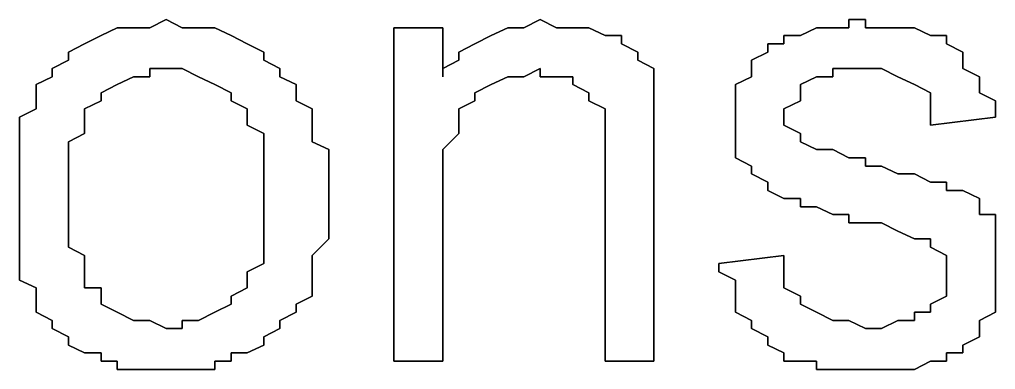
# Model space of a CAD drawing. Header units: metres. Extents: x 2.9 to 42.8, y 1.7 to 28.7.
# Drawn here: x 38.0788 to 38.2905, y 15.404 to 15.4799 of the extents above; entities that cross this region are included whole.
import ezdxf

# ---------------------------------------------------------------- set-up
doc = ezdxf.new("R2010")
doc.units = ezdxf.units.M
doc.layers.add('GRIS', color=8, linetype='Continuous')

msp = doc.modelspace()

# ---------------------------------------------------------------- linework, layer by layer
at = {"layer": 'GRIS', "lineweight": -3}
for points in [[(38.1106, 15.4799), (38.1071, 15.4781), (38.1106, 15.4799)], [(38.1141, 15.4781), (38.1106, 15.4799), (38.1141, 15.4781)], [(38.1917, 15.4799), (38.1882, 15.4781), (38.1917, 15.4799)], [(38.1953, 15.4781), (38.1917, 15.4799), (38.1953, 15.4781)], [(38.2623, 15.4799), (38.2587, 15.4799), (38.2623, 15.4799)], [(38.2587, 15.4799), (38.2587, 15.4781), (38.2587, 15.4799)], [(38.2623, 15.4781), (38.2623, 15.4799), (38.2623, 15.4781)], [(38.1, 15.4781), (38.0965, 15.4764), (38.1, 15.4781)], [(38.1035, 15.4781), (38.1, 15.4781), (38.1035, 15.4781)], [(38.1071, 15.4781), (38.1035, 15.4781), (38.1071, 15.4781)], [(38.1176, 15.4781), (38.1141, 15.4781), (38.1176, 15.4781)], [(38.1212, 15.4781), (38.1176, 15.4781), (38.1212, 15.4781)], [(38.1247, 15.4764), (38.1212, 15.4781), (38.1247, 15.4764)], [(38.1706, 15.4781), (38.16, 15.4781), (38.1706, 15.4781)], [(38.16, 15.4781), (38.16, 15.4058), (38.16, 15.4781)], [(38.1706, 15.4675), (38.1706, 15.4781), (38.1706, 15.4675)], [(38.1847, 15.4781), (38.1811, 15.4764), (38.1847, 15.4781)], [(38.1882, 15.4781), (38.1847, 15.4781), (38.1882, 15.4781)], [(38.1988, 15.4781), (38.1953, 15.4781), (38.1988, 15.4781)], [(38.2023, 15.4781), (38.1988, 15.4781), (38.2023, 15.4781)], [(38.2058, 15.4764), (38.2023, 15.4781), (38.2058, 15.4764)], [(38.2517, 15.4781), (38.2482, 15.4764), (38.2517, 15.4781)], [(38.2552, 15.4781), (38.2517, 15.4781), (38.2552, 15.4781)], [(38.2587, 15.4781), (38.2552, 15.4781), (38.2587, 15.4781)], [(38.2658, 15.4781), (38.2623, 15.4781), (38.2658, 15.4781)], [(38.2693, 15.4781), (38.2658, 15.4781), (38.2693, 15.4781)], [(38.2729, 15.4781), (38.2693, 15.4781), (38.2729, 15.4781)], [(38.2764, 15.4764), (38.2729, 15.4781), (38.2764, 15.4764)], [(38.0965, 15.4764), (38.0929, 15.4746), (38.0965, 15.4764)], [(38.1282, 15.4746), (38.1247, 15.4764), (38.1282, 15.4746)], [(38.1811, 15.4764), (38.1776, 15.4746), (38.1811, 15.4764)], [(38.2094, 15.4764), (38.2058, 15.4764), (38.2094, 15.4764)], [(38.2094, 15.4746), (38.2094, 15.4764), (38.2094, 15.4746)], [(38.2482, 15.4764), (38.2446, 15.4764), (38.2482, 15.4764)], [(38.2446, 15.4764), (38.2446, 15.4746), (38.2446, 15.4764)], [(38.2799, 15.4764), (38.2764, 15.4764), (38.2799, 15.4764)], [(38.2799, 15.4746), (38.2799, 15.4764), (38.2799, 15.4746)], [(38.0929, 15.4746), (38.0894, 15.4728), (38.0929, 15.4746)], [(38.1318, 15.4728), (38.1282, 15.4746), (38.1318, 15.4728)], [(38.1776, 15.4746), (38.1741, 15.4728), (38.1776, 15.4746)], [(38.2129, 15.4728), (38.2094, 15.4746), (38.2129, 15.4728)], [(38.2446, 15.4746), (38.2411, 15.4746), (38.2446, 15.4746)], [(38.2411, 15.4746), (38.2411, 15.4728), (38.2411, 15.4746)], [(38.2834, 15.4728), (38.2799, 15.4746), (38.2834, 15.4728)], [(38.0894, 15.4711), (38.0859, 15.4693), (38.0894, 15.4711)], [(38.0894, 15.4728), (38.0894, 15.4711), (38.0894, 15.4728)], [(38.1318, 15.4711), (38.1318, 15.4728), (38.1318, 15.4711)], [(38.1353, 15.4693), (38.1318, 15.4711), (38.1353, 15.4693)], [(38.1741, 15.4711), (38.1706, 15.4693), (38.1741, 15.4711)], [(38.1741, 15.4728), (38.1741, 15.4711), (38.1741, 15.4728)], [(38.2129, 15.4711), (38.2129, 15.4728), (38.2129, 15.4711)], [(38.2164, 15.4693), (38.2129, 15.4711), (38.2164, 15.4693)], [(38.2411, 15.4728), (38.2376, 15.4711), (38.2411, 15.4728)], [(38.2376, 15.4711), (38.2376, 15.4693), (38.2376, 15.4711)], [(38.2834, 15.4711), (38.2834, 15.4728), (38.2834, 15.4711)], [(38.2834, 15.4693), (38.2834, 15.4711), (38.2834, 15.4693)], [(38.0859, 15.4693), (38.0859, 15.4675), (38.0859, 15.4693)], [(38.1071, 15.4675), (38.1071, 15.4693), (38.1071, 15.4675)], [(38.1071, 15.4693), (38.1106, 15.4693), (38.1071, 15.4693)], [(38.1106, 15.4693), (38.1141, 15.4693), (38.1106, 15.4693)], [(38.1141, 15.4693), (38.1176, 15.4675), (38.1141, 15.4693)], [(38.1353, 15.4675), (38.1353, 15.4693), (38.1353, 15.4675)], [(38.1706, 15.4693), (38.1706, 15.4675), (38.1706, 15.4693)], [(38.1882, 15.4675), (38.1917, 15.4693), (38.1882, 15.4675)], [(38.1917, 15.4693), (38.1917, 15.4675), (38.1917, 15.4693)], [(38.2164, 15.4658), (38.2164, 15.4693), (38.2164, 15.4658)], [(38.2376, 15.4693), (38.2376, 15.4675), (38.2376, 15.4693)], [(38.2552, 15.4675), (38.2552, 15.4693), (38.2552, 15.4675)], [(38.2552, 15.4693), (38.2587, 15.4693), (38.2552, 15.4693)], [(38.2587, 15.4693), (38.2623, 15.4693), (38.2587, 15.4693)], [(38.2623, 15.4693), (38.2658, 15.4693), (38.2623, 15.4693)], [(38.2658, 15.4693), (38.2693, 15.4675), (38.2658, 15.4693)], [(38.287, 15.4675), (38.2834, 15.4693), (38.287, 15.4675)], [(38.0859, 15.4675), (38.0824, 15.4658), (38.0859, 15.4675)], [(38.1, 15.4658), (38.1035, 15.4675), (38.1, 15.4658)], [(38.1035, 15.4675), (38.1071, 15.4675), (38.1035, 15.4675)], [(38.1176, 15.4675), (38.1212, 15.4658), (38.1176, 15.4675)], [(38.1388, 15.4658), (38.1353, 15.4675), (38.1388, 15.4658)], [(38.1811, 15.4658), (38.1847, 15.4675), (38.1811, 15.4658)], [(38.1847, 15.4675), (38.1882, 15.4675), (38.1847, 15.4675)], [(38.1917, 15.4675), (38.1953, 15.4675), (38.1917, 15.4675)], [(38.1953, 15.4675), (38.1988, 15.4675), (38.1953, 15.4675)], [(38.1988, 15.4675), (38.1988, 15.4658), (38.1988, 15.4675)], [(38.2376, 15.4675), (38.2341, 15.4658), (38.2376, 15.4675)], [(38.2482, 15.4658), (38.2517, 15.4675), (38.2482, 15.4658)], [(38.2517, 15.4675), (38.2552, 15.4675), (38.2517, 15.4675)], [(38.2693, 15.4675), (38.2729, 15.4658), (38.2693, 15.4675)], [(38.287, 15.4658), (38.287, 15.4675), (38.287, 15.4658)], [(38.0824, 15.4658), (38.0824, 15.464), (38.0824, 15.4658)], [(38.0965, 15.464), (38.1, 15.4658), (38.0965, 15.464)], [(38.1212, 15.4658), (38.1247, 15.464), (38.1212, 15.4658)], [(38.1388, 15.464), (38.1388, 15.4658), (38.1388, 15.464)], [(38.1776, 15.464), (38.1811, 15.4658), (38.1776, 15.464)], [(38.1988, 15.4658), (38.2023, 15.464), (38.1988, 15.4658)], [(38.2164, 15.464), (38.2164, 15.4658), (38.2164, 15.464)], [(38.2341, 15.4658), (38.2341, 15.4623), (38.2341, 15.4658)], [(38.2482, 15.464), (38.2482, 15.4658), (38.2482, 15.464)], [(38.2729, 15.4658), (38.2764, 15.464), (38.2729, 15.4658)], [(38.287, 15.464), (38.287, 15.4658), (38.287, 15.464)], [(38.0824, 15.464), (38.0824, 15.4623), (38.0824, 15.464)], [(38.0965, 15.4623), (38.0965, 15.464), (38.0965, 15.4623)], [(38.1247, 15.464), (38.1247, 15.4623), (38.1247, 15.464)], [(38.1388, 15.4623), (38.1388, 15.464), (38.1388, 15.4623)], [(38.1776, 15.4623), (38.1776, 15.464), (38.1776, 15.4623)], [(38.2023, 15.464), (38.2023, 15.4623), (38.2023, 15.464)], [(38.2164, 15.4623), (38.2164, 15.464), (38.2164, 15.4623)], [(38.2482, 15.4623), (38.2482, 15.464), (38.2482, 15.4623)], [(38.2764, 15.464), (38.2764, 15.4623), (38.2764, 15.464)], [(38.2905, 15.4623), (38.287, 15.464), (38.2905, 15.4623)], [(38.0824, 15.4605), (38.0788, 15.4587), (38.0824, 15.4605)], [(38.0824, 15.4623), (38.0824, 15.4605), (38.0824, 15.4623)], [(38.0929, 15.4605), (38.0965, 15.4623), (38.0929, 15.4605)], [(38.0929, 15.4587), (38.0929, 15.4605), (38.0929, 15.4587)], [(38.1247, 15.4623), (38.1282, 15.4605), (38.1247, 15.4623)], [(38.1282, 15.4605), (38.1282, 15.4587), (38.1282, 15.4605)], [(38.1423, 15.4605), (38.1388, 15.4623), (38.1423, 15.4605)], [(38.1423, 15.4587), (38.1423, 15.4605), (38.1423, 15.4587)], [(38.1741, 15.4605), (38.1776, 15.4623), (38.1741, 15.4605)], [(38.1741, 15.4587), (38.1741, 15.4605), (38.1741, 15.4587)], [(38.2023, 15.4623), (38.2058, 15.4605), (38.2023, 15.4623)], [(38.2058, 15.4605), (38.2058, 15.4587), (38.2058, 15.4605)], [(38.2164, 15.4605), (38.2164, 15.4623), (38.2164, 15.4605)], [(38.2164, 15.4587), (38.2164, 15.4605), (38.2164, 15.4587)], [(38.2341, 15.4623), (38.2341, 15.4605), (38.2341, 15.4623)], [(38.2341, 15.4605), (38.2341, 15.4587), (38.2341, 15.4605)], [(38.2446, 15.4605), (38.2482, 15.4623), (38.2446, 15.4605)], [(38.2446, 15.457), (38.2446, 15.4605), (38.2446, 15.457)], [(38.2764, 15.4623), (38.2764, 15.4587), (38.2764, 15.4623)], [(38.2905, 15.4587), (38.2905, 15.4623), (38.2905, 15.4587)], [(38.0788, 15.4587), (38.0788, 15.457), (38.0788, 15.4587)], [(38.0929, 15.457), (38.0929, 15.4587), (38.0929, 15.457)], [(38.1282, 15.4587), (38.1282, 15.457), (38.1282, 15.4587)], [(38.1423, 15.4552), (38.1423, 15.4587), (38.1423, 15.4552)], [(38.1741, 15.457), (38.1741, 15.4587), (38.1741, 15.457)], [(38.2058, 15.4587), (38.2058, 15.457), (38.2058, 15.4587)], [(38.2164, 15.4552), (38.2164, 15.4587), (38.2164, 15.4552)], [(38.2341, 15.4587), (38.2341, 15.457), (38.2341, 15.4587)], [(38.2764, 15.4587), (38.2764, 15.457), (38.2764, 15.4587)], [(38.2764, 15.457), (38.2905, 15.4587), (38.2764, 15.457)], [(38.0788, 15.457), (38.0788, 15.4534), (38.0788, 15.457)], [(38.0929, 15.4552), (38.0929, 15.457), (38.0929, 15.4552)], [(38.1282, 15.457), (38.1318, 15.4552), (38.1282, 15.457)], [(38.1741, 15.4552), (38.1741, 15.457), (38.1741, 15.4552)], [(38.2058, 15.457), (38.2058, 15.4552), (38.2058, 15.457)], [(38.2341, 15.457), (38.2341, 15.4552), (38.2341, 15.457)], [(38.2482, 15.4552), (38.2446, 15.457), (38.2482, 15.4552)], [(38.0894, 15.4534), (38.0929, 15.4552), (38.0894, 15.4534)], [(38.1318, 15.4552), (38.1318, 15.4517), (38.1318, 15.4552)], [(38.1423, 15.4534), (38.1423, 15.4552), (38.1423, 15.4534)], [(38.1706, 15.4517), (38.1741, 15.4552), (38.1706, 15.4517)], [(38.2058, 15.4552), (38.2058, 15.4517), (38.2058, 15.4552)], [(38.2164, 15.4534), (38.2164, 15.4552), (38.2164, 15.4534)], [(38.2341, 15.4552), (38.2341, 15.4534), (38.2341, 15.4552)], [(38.2482, 15.4534), (38.2482, 15.4552), (38.2482, 15.4534)], [(38.0788, 15.4534), (38.0788, 15.4517), (38.0788, 15.4534)], [(38.0894, 15.4499), (38.0894, 15.4534), (38.0894, 15.4499)], [(38.1459, 15.4517), (38.1423, 15.4534), (38.1459, 15.4517)], [(38.2164, 15.4499), (38.2164, 15.4534), (38.2164, 15.4499)], [(38.2341, 15.4534), (38.2341, 15.4499), (38.2341, 15.4534)], [(38.2517, 15.4517), (38.2482, 15.4534), (38.2517, 15.4517)], [(38.0788, 15.4517), (38.0788, 15.4499), (38.0788, 15.4517)], [(38.0788, 15.4499), (38.0788, 15.4464), (38.0788, 15.4499)], [(38.0894, 15.4481), (38.0894, 15.4499), (38.0894, 15.4481)], [(38.1318, 15.4517), (38.1318, 15.4499), (38.1318, 15.4517)], [(38.1318, 15.4499), (38.1318, 15.4464), (38.1318, 15.4499)], [(38.1459, 15.4481), (38.1459, 15.4517), (38.1459, 15.4481)], [(38.1706, 15.4499), (38.1706, 15.4517), (38.1706, 15.4499)], [(38.1706, 15.4464), (38.1706, 15.4499), (38.1706, 15.4464)], [(38.2058, 15.4517), (38.2058, 15.4499), (38.2058, 15.4517)], [(38.2058, 15.4499), (38.2058, 15.4058), (38.2058, 15.4499)], [(38.2164, 15.4058), (38.2164, 15.4499), (38.2164, 15.4058)], [(38.2341, 15.4499), (38.2376, 15.4481), (38.2341, 15.4499)], [(38.2552, 15.4517), (38.2517, 15.4517), (38.2552, 15.4517)], [(38.2587, 15.4499), (38.2552, 15.4517), (38.2587, 15.4499)], [(38.2623, 15.4499), (38.2587, 15.4499), (38.2623, 15.4499)], [(38.2623, 15.4481), (38.2623, 15.4499), (38.2623, 15.4481)], [(38.0894, 15.4446), (38.0894, 15.4481), (38.0894, 15.4446)], [(38.1459, 15.4464), (38.1459, 15.4481), (38.1459, 15.4464)], [(38.2376, 15.4481), (38.2376, 15.4464), (38.2376, 15.4481)], [(38.2658, 15.4481), (38.2623, 15.4481), (38.2658, 15.4481)], [(38.2693, 15.4464), (38.2658, 15.4481), (38.2693, 15.4464)], [(38.0788, 15.4464), (38.0788, 15.4446), (38.0788, 15.4464)], [(38.1318, 15.4464), (38.1318, 15.4446), (38.1318, 15.4464)], [(38.1459, 15.4428), (38.1459, 15.4464), (38.1459, 15.4428)], [(38.1706, 15.4446), (38.1706, 15.4464), (38.1706, 15.4446)], [(38.2376, 15.4464), (38.2411, 15.4446), (38.2376, 15.4464)], [(38.2729, 15.4464), (38.2693, 15.4464), (38.2729, 15.4464)], [(38.2764, 15.4446), (38.2729, 15.4464), (38.2764, 15.4446)], [(38.0788, 15.4446), (38.0788, 15.4411), (38.0788, 15.4446)], [(38.0894, 15.4428), (38.0894, 15.4446), (38.0894, 15.4428)], [(38.1318, 15.4446), (38.1318, 15.4411), (38.1318, 15.4446)], [(38.1706, 15.4058), (38.1706, 15.4446), (38.1706, 15.4058)], [(38.2411, 15.4446), (38.2411, 15.4428), (38.2411, 15.4446)], [(38.2799, 15.4446), (38.2764, 15.4446), (38.2799, 15.4446)], [(38.2799, 15.4428), (38.2799, 15.4446), (38.2799, 15.4428)], [(38.0894, 15.4411), (38.0894, 15.4428), (38.0894, 15.4411)], [(38.1459, 15.4393), (38.1459, 15.4428), (38.1459, 15.4393)], [(38.2411, 15.4428), (38.2446, 15.4411), (38.2411, 15.4428)], [(38.2834, 15.4428), (38.2799, 15.4428), (38.2834, 15.4428)], [(38.287, 15.4411), (38.2834, 15.4428), (38.287, 15.4411)], [(38.0788, 15.4411), (38.0788, 15.4393), (38.0788, 15.4411)], [(38.0788, 15.4393), (38.0788, 15.4358), (38.0788, 15.4393)], [(38.0894, 15.4376), (38.0894, 15.4411), (38.0894, 15.4376)], [(38.1318, 15.4411), (38.1318, 15.4376), (38.1318, 15.4411)], [(38.1459, 15.4358), (38.1459, 15.4393), (38.1459, 15.4358)], [(38.2446, 15.4411), (38.2482, 15.4411), (38.2446, 15.4411)], [(38.2482, 15.4411), (38.2482, 15.4393), (38.2482, 15.4411)], [(38.2482, 15.4393), (38.2517, 15.4393), (38.2482, 15.4393)], [(38.2517, 15.4393), (38.2552, 15.4376), (38.2517, 15.4393)], [(38.287, 15.4393), (38.287, 15.4411), (38.287, 15.4393)], [(38.287, 15.4376), (38.287, 15.4393), (38.287, 15.4376)], [(38.0894, 15.4358), (38.0894, 15.4376), (38.0894, 15.4358)], [(38.1318, 15.4376), (38.1318, 15.434), (38.1318, 15.4376)], [(38.2552, 15.4376), (38.2587, 15.4376), (38.2552, 15.4376)], [(38.2587, 15.4376), (38.2587, 15.4358), (38.2587, 15.4376)], [(38.2905, 15.4376), (38.287, 15.4376), (38.2905, 15.4376)], [(38.2905, 15.434), (38.2905, 15.4376), (38.2905, 15.434)], [(38.0788, 15.4358), (38.0788, 15.434), (38.0788, 15.4358)], [(38.0894, 15.4323), (38.0894, 15.4358), (38.0894, 15.4323)], [(38.1459, 15.434), (38.1459, 15.4358), (38.1459, 15.434)], [(38.2587, 15.4358), (38.2623, 15.4358), (38.2587, 15.4358)], [(38.2623, 15.4358), (38.2658, 15.4358), (38.2623, 15.4358)], [(38.2658, 15.4358), (38.2693, 15.434), (38.2658, 15.4358)], [(38.0788, 15.434), (38.0788, 15.4305), (38.0788, 15.434)], [(38.1318, 15.434), (38.1318, 15.4323), (38.1318, 15.434)], [(38.1459, 15.4323), (38.1459, 15.434), (38.1459, 15.4323)], [(38.2693, 15.434), (38.2729, 15.4323), (38.2693, 15.434)], [(38.2905, 15.4323), (38.2905, 15.434), (38.2905, 15.4323)], [(38.0894, 15.4305), (38.0894, 15.4323), (38.0894, 15.4305)], [(38.1318, 15.4323), (38.1318, 15.4305), (38.1318, 15.4323)], [(38.1423, 15.4287), (38.1459, 15.4323), (38.1423, 15.4287)], [(38.2729, 15.4323), (38.2764, 15.4323), (38.2729, 15.4323)], [(38.2764, 15.4323), (38.2764, 15.4305), (38.2764, 15.4323)], [(38.2905, 15.4305), (38.2905, 15.4323), (38.2905, 15.4305)], [(38.0788, 15.4305), (38.0788, 15.4287), (38.0788, 15.4305)], [(38.0788, 15.4287), (38.0788, 15.427), (38.0788, 15.4287)], [(38.0929, 15.4287), (38.0894, 15.4305), (38.0929, 15.4287)], [(38.0929, 15.427), (38.0929, 15.4287), (38.0929, 15.427)], [(38.1318, 15.4305), (38.1318, 15.427), (38.1318, 15.4305)], [(38.1423, 15.427), (38.1423, 15.4287), (38.1423, 15.427)], [(38.2446, 15.4287), (38.2305, 15.427), (38.2446, 15.4287)], [(38.2446, 15.4252), (38.2446, 15.4287), (38.2446, 15.4252)], [(38.2764, 15.4305), (38.2799, 15.4287), (38.2764, 15.4305)], [(38.2799, 15.4287), (38.2799, 15.427), (38.2799, 15.4287)], [(38.2905, 15.4287), (38.2905, 15.4305), (38.2905, 15.4287)], [(38.2905, 15.427), (38.2905, 15.4287), (38.2905, 15.427)], [(38.0788, 15.427), (38.0788, 15.4234), (38.0788, 15.427)], [(38.0929, 15.4234), (38.0929, 15.427), (38.0929, 15.4234)], [(38.1318, 15.427), (38.1282, 15.4252), (38.1318, 15.427)], [(38.1423, 15.4252), (38.1423, 15.427), (38.1423, 15.4252)], [(38.2305, 15.427), (38.2305, 15.4252), (38.2305, 15.427)], [(38.2799, 15.427), (38.2799, 15.4252), (38.2799, 15.427)], [(38.2905, 15.4234), (38.2905, 15.427), (38.2905, 15.4234)], [(38.1282, 15.4252), (38.1282, 15.4234), (38.1282, 15.4252)], [(38.1423, 15.4234), (38.1423, 15.4252), (38.1423, 15.4234)], [(38.2305, 15.4252), (38.2341, 15.4234), (38.2305, 15.4252)], [(38.2446, 15.4234), (38.2446, 15.4252), (38.2446, 15.4234)], [(38.2799, 15.4252), (38.2799, 15.4234), (38.2799, 15.4252)], [(38.0788, 15.4234), (38.0824, 15.4217), (38.0788, 15.4234)], [(38.0929, 15.4217), (38.0929, 15.4234), (38.0929, 15.4217)], [(38.1282, 15.4234), (38.1282, 15.4217), (38.1282, 15.4234)], [(38.1423, 15.4217), (38.1423, 15.4234), (38.1423, 15.4217)], [(38.2341, 15.4234), (38.2341, 15.4199), (38.2341, 15.4234)], [(38.2446, 15.4217), (38.2446, 15.4234), (38.2446, 15.4217)], [(38.2799, 15.4234), (38.2799, 15.4199), (38.2799, 15.4234)], [(38.2905, 15.4217), (38.2905, 15.4234), (38.2905, 15.4217)], [(38.0824, 15.4217), (38.0824, 15.4199), (38.0824, 15.4217)], [(38.0965, 15.4217), (38.0929, 15.4217), (38.0965, 15.4217)], [(38.0965, 15.4199), (38.0965, 15.4217), (38.0965, 15.4199)], [(38.1282, 15.4217), (38.1247, 15.4199), (38.1282, 15.4217)], [(38.1423, 15.4199), (38.1423, 15.4217), (38.1423, 15.4199)], [(38.2482, 15.4199), (38.2446, 15.4217), (38.2482, 15.4199)], [(38.2905, 15.4199), (38.2905, 15.4217), (38.2905, 15.4199)], [(38.0824, 15.4199), (38.0824, 15.4182), (38.0824, 15.4199)], [(38.0824, 15.4182), (38.0824, 15.4164), (38.0824, 15.4182)], [(38.0965, 15.4182), (38.0965, 15.4199), (38.0965, 15.4182)], [(38.1, 15.4164), (38.0965, 15.4182), (38.1, 15.4164)], [(38.1247, 15.4182), (38.1212, 15.4164), (38.1247, 15.4182)], [(38.1247, 15.4199), (38.1247, 15.4182), (38.1247, 15.4199)], [(38.1388, 15.4182), (38.1423, 15.4199), (38.1388, 15.4182)], [(38.1388, 15.4164), (38.1388, 15.4182), (38.1388, 15.4164)], [(38.2341, 15.4199), (38.2341, 15.4182), (38.2341, 15.4199)], [(38.2341, 15.4182), (38.2341, 15.4164), (38.2341, 15.4182)], [(38.2482, 15.4182), (38.2482, 15.4199), (38.2482, 15.4182)], [(38.2517, 15.4164), (38.2482, 15.4182), (38.2517, 15.4164)], [(38.2799, 15.4199), (38.2764, 15.4182), (38.2799, 15.4199)], [(38.2764, 15.4182), (38.2764, 15.4164), (38.2764, 15.4182)], [(38.2905, 15.4164), (38.2905, 15.4199), (38.2905, 15.4164)], [(38.0824, 15.4164), (38.0859, 15.4146), (38.0824, 15.4164)], [(38.1035, 15.4146), (38.1, 15.4164), (38.1035, 15.4146)], [(38.1212, 15.4164), (38.1176, 15.4146), (38.1212, 15.4164)], [(38.1353, 15.4146), (38.1388, 15.4164), (38.1353, 15.4146)], [(38.2341, 15.4164), (38.2376, 15.4146), (38.2341, 15.4164)], [(38.2552, 15.4146), (38.2517, 15.4164), (38.2552, 15.4146)], [(38.2764, 15.4164), (38.2729, 15.4164), (38.2764, 15.4164)], [(38.2729, 15.4164), (38.2729, 15.4146), (38.2729, 15.4164)], [(38.287, 15.4146), (38.2905, 15.4164), (38.287, 15.4146)], [(38.0859, 15.4146), (38.0859, 15.4129), (38.0859, 15.4146)], [(38.1071, 15.4146), (38.1035, 15.4146), (38.1071, 15.4146)], [(38.1106, 15.4129), (38.1071, 15.4146), (38.1106, 15.4129)], [(38.1176, 15.4146), (38.1141, 15.4146), (38.1176, 15.4146)], [(38.1141, 15.4146), (38.1141, 15.4129), (38.1141, 15.4146)], [(38.1353, 15.4129), (38.1353, 15.4146), (38.1353, 15.4129)], [(38.2376, 15.4146), (38.2376, 15.4129), (38.2376, 15.4146)], [(38.2587, 15.4146), (38.2552, 15.4146), (38.2587, 15.4146)], [(38.2623, 15.4129), (38.2587, 15.4146), (38.2623, 15.4129)], [(38.2693, 15.4146), (38.2658, 15.4129), (38.2693, 15.4146)], [(38.2729, 15.4146), (38.2693, 15.4146), (38.2729, 15.4146)], [(38.287, 15.4129), (38.287, 15.4146), (38.287, 15.4129)], [(38.0859, 15.4129), (38.0894, 15.4111), (38.0859, 15.4129)], [(38.1141, 15.4129), (38.1106, 15.4129), (38.1141, 15.4129)], [(38.1318, 15.4111), (38.1353, 15.4129), (38.1318, 15.4111)], [(38.2376, 15.4129), (38.2411, 15.4111), (38.2376, 15.4129)], [(38.2658, 15.4129), (38.2623, 15.4129), (38.2658, 15.4129)], [(38.287, 15.4111), (38.287, 15.4129), (38.287, 15.4111)], [(38.0894, 15.4111), (38.0894, 15.4093), (38.0894, 15.4111)], [(38.1318, 15.4093), (38.1318, 15.4111), (38.1318, 15.4093)], [(38.2411, 15.4111), (38.2411, 15.4093), (38.2411, 15.4111)], [(38.2834, 15.4093), (38.287, 15.4111), (38.2834, 15.4093)], [(38.0894, 15.4093), (38.0929, 15.4076), (38.0894, 15.4093)], [(38.0929, 15.4076), (38.0965, 15.4076), (38.0929, 15.4076)], [(38.0965, 15.4076), (38.0965, 15.4058), (38.0965, 15.4076)], [(38.1247, 15.4058), (38.1247, 15.4076), (38.1247, 15.4058)], [(38.1247, 15.4076), (38.1282, 15.4076), (38.1247, 15.4076)], [(38.1282, 15.4076), (38.1318, 15.4093), (38.1282, 15.4076)], [(38.2411, 15.4093), (38.2446, 15.4076), (38.2411, 15.4093)], [(38.2446, 15.4076), (38.2446, 15.4058), (38.2446, 15.4076)], [(38.2799, 15.4058), (38.2799, 15.4076), (38.2799, 15.4058)], [(38.2799, 15.4076), (38.2834, 15.4076), (38.2799, 15.4076)], [(38.2834, 15.4076), (38.2834, 15.4093), (38.2834, 15.4076)], [(38.0965, 15.4058), (38.1, 15.4058), (38.0965, 15.4058)], [(38.1, 15.4058), (38.1, 15.404), (38.1, 15.4058)], [(38.1212, 15.404), (38.1212, 15.4058), (38.1212, 15.404)], [(38.1212, 15.4058), (38.1247, 15.4058), (38.1212, 15.4058)], [(38.16, 15.4058), (38.1706, 15.4058), (38.16, 15.4058)], [(38.2058, 15.4058), (38.2164, 15.4058), (38.2058, 15.4058)], [(38.2446, 15.4058), (38.2482, 15.4058), (38.2446, 15.4058)], [(38.2482, 15.4058), (38.2517, 15.4058), (38.2482, 15.4058)], [(38.2517, 15.4058), (38.2517, 15.404), (38.2517, 15.4058)], [(38.2729, 15.404), (38.2764, 15.4058), (38.2729, 15.404)], [(38.2764, 15.4058), (38.2799, 15.4058), (38.2764, 15.4058)], [(38.1, 15.404), (38.1035, 15.404), (38.1, 15.404)], [(38.1035, 15.404), (38.1071, 15.404), (38.1035, 15.404)], [(38.1071, 15.404), (38.1106, 15.404), (38.1071, 15.404)], [(38.1106, 15.404), (38.1141, 15.404), (38.1106, 15.404)], [(38.1141, 15.404), (38.1176, 15.404), (38.1141, 15.404)], [(38.1176, 15.404), (38.1212, 15.404), (38.1176, 15.404)], [(38.2517, 15.404), (38.2552, 15.404), (38.2517, 15.404)], [(38.2552, 15.404), (38.2587, 15.404), (38.2552, 15.404)], [(38.2587, 15.404), (38.2623, 15.404), (38.2587, 15.404)], [(38.2623, 15.404), (38.2658, 15.404), (38.2623, 15.404)], [(38.2658, 15.404), (38.2693, 15.404), (38.2658, 15.404)], [(38.2693, 15.404), (38.2729, 15.404), (38.2693, 15.404)]]:
    msp.add_lwpolyline(points, dxfattribs=at)

doc.saveas('drawing.dxf')
